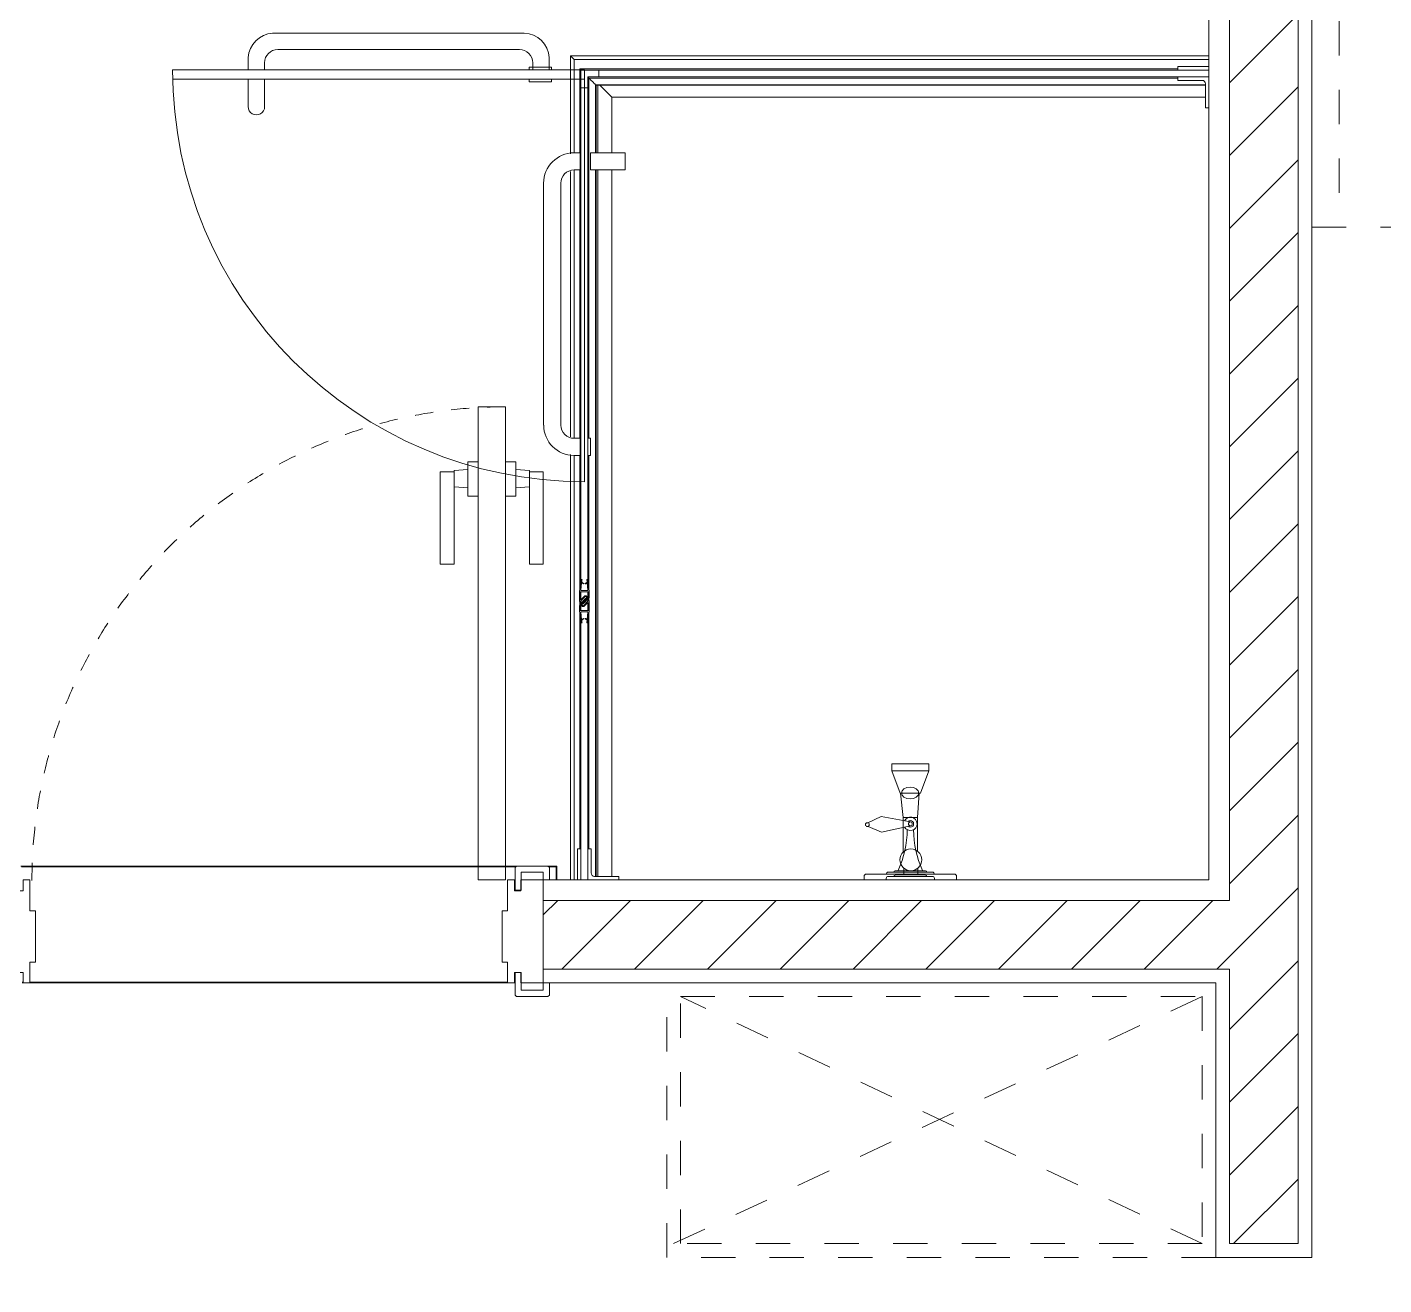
# Model space of a CAD drawing. Header units: millimetres. Extents: x 2160 to 29548, y 1196 to 18324.
# Drawn here: x 20882 to 22859, y 10640 to 12472 of the extents above; entities that cross this region are included whole.
import ezdxf

# ---------------------------------------------------------------- set-up
doc = ezdxf.new("R2010")
doc.units = ezdxf.units.MM
doc.linetypes.add('JZ-I-活动家具', pattern=[100, 50, -50])
doc.linetypes.add('JZ-I-虚线', pattern=[52.92, 26.46, -26.46])
doc.layers.add('A-DETL-GENF', color=7, linetype='Continuous', lineweight=5)
for name, color, linetype, lineweight, true_color in [('A-DETL-GENF-3', 7, 'Continuous', 5, 0x7f5f3f), ('A-DETL-GENF-5', 9, 'Continuous', 5, 0x808080), ('A-DETL-GENF-6', 9, 'JZ-I-活动家具', 5, 0x808080), ('A-DOOR', 30, 'Continuous', 9, 0xff7f00), ('A-DOOR-2', 9, 'JZ-I-虚线', 5, 0x808080), ('A-DOOR-FRAM', 30, 'Continuous', 9, 0xff7f00), ('A-GENM', 7, 'Continuous', 9, 0x848400), ('A-GENM-1', 7, 'Continuous', 9, 0xff7f7f), ('A-GENM-5', 7, 'Continuous', 9, 0x7f5f3f), ('A-GENM-6', 7, 'Continuous', 5, 0x7f5f3f), ('A-新建墙体', 7, 'Continuous', 18, 0x848400), ('A-新建墙体-2', 9, 'Continuous', 5, 0x808080), ('A-新建墙体-3', 7, 'Continuous', 9, 0xff8080), ('P-PIPE-3', 7, 'Continuous', 9, 0x7f5f3f), ('P-SANR-FIXT', 7, 'Continuous', 5, 0x7f5f3f)]:
    doc.layers.add(name, color=color, linetype=linetype, lineweight=lineweight, true_color=true_color)
pattern_1 = [(45, (11833.81, 0), (-53.033, 53.033), [])]

# ---------------------------------------------------------------- blocks, each defined once
blk = doc.blocks.new('I-W-门套 - 标准-14624187-02平面布置及立面索引')
at = {"layer": 'A-DOOR'}
for p, q in [((-430.6, 18), (-428.6, 20)), ((-428.6, 20), (-382.6, 20)), ((-382.6, 20), (-380.6, 18)), ((-430.6, 0), (-430.6, 18)), ((-421.6, 11), (-421.6, 0)), ((-389.6, 11), (-421.6, 11)), ((-389.6, -15), (-389.6, 11)), ((-380.6, 18), (-380.6, -15)), ((-380.6, -15), (-389.6, -15))]:
    blk.add_line(p, q, dxfattribs=at)
blk = doc.blocks.new('I-W-门套 - 标准-14156092-02平面布置及立面索引')
at = {"layer": 'A-DOOR'}
for p, q in [((-430.6, 0), (-430.6, -18)), ((-421.6, -11), (-421.6, 0)), ((-380.6, 15), (-389.6, 15)), ((-389.6, 15), (-389.6, -11)), ((-380.6, -18), (-380.6, 15)), ((-430.6, -18), (-428.6, -20)), ((-389.6, -11), (-421.6, -11)), ((-382.6, -20), (-380.6, -18)), ((-428.6, -20), (-382.6, -20))]:
    blk.add_line(p, q, dxfattribs=at)
blk = doc.blocks.new('I-X-通用门板平面二维详图 - 标准-14157035-02平面布置及立面索引')
at = {"layer": 'A-DOOR'}
for p, q in [((345, 690), (305, 690)), ((305, 690), (305, 1)), ((345, 1), (345, 690)), ((250, 595.4), (270.1, 595.4)), ((250, 460.9), (250, 595.4)), ((270.1, 597.4), (290.1, 598.8)), ((270.1, 595.4), (270.1, 597.4)), ((270.1, 595.4), (270.1, 460.9)), ((305, 610), (290.1, 610)), ((290.1, 610), (290.1, 560)), ((345, 610), (359.9, 610)), ((359.9, 610), (359.9, 560)), ((379.9, 597.4), (359.9, 598.8)), ((379.9, 595.4), (379.9, 597.4)), ((400, 595.4), (379.9, 595.4)), ((379.9, 595.4), (379.9, 460.9)), ((400, 460.9), (400, 595.4)), ((270.1, 573.4), (290.1, 572)), ((379.9, 573.4), (359.9, 572)), ((290.1, 560), (305, 560)), ((359.9, 560), (345, 560)), ((270.1, 460.9), (250, 460.9)), ((379.9, 460.9), (400, 460.9)), ((305, 1), (345, 1))]:
    blk.add_line(p, q, dxfattribs=at)
at = {"layer": 'A-DOOR-2'}
blk.add_arc((345, 0), 690, 90, 180, dxfattribs=at)
blk = doc.blocks.new('I-W-门框 - 标准-14208058-02平面布置及立面索引')
at = {"layer": 'A-DOOR-FRAM'}
for p, q in [((-650, 0), (-617.5, 0)), ((-617.5, 0), (-617.5, -15)), ((-608, 0), (-598, 0)), ((-608, -15), (-608, 0)), ((-598, 0), (-598, -30)), ((98, 0), (108, 0)), ((98, -30), (98, 0)), ((108, 0), (108, -15)), ((117.5, 0), (150, 0)), ((117.5, -15), (117.5, 0)), ((-617.5, -15), (-608, -15)), ((108, -15), (117.5, -15)), ((-598, -30), (-590, -30)), ((-590, -30), (-590, -105)), ((90, -30), (98, -30)), ((90, -105), (90, -30)), ((-598, -105), (-598, -150)), ((-590, -105), (-598, -105)), ((98, -105), (90, -105)), ((98, -150), (98, -105)), ((-617.5, -134), (-617.5, -150)), ((-608, -134), (-617.5, -134)), ((-608, -150), (-608, -134)), ((108, -134), (108, -150)), ((117.5, -134), (108, -134)), ((117.5, -150), (117.5, -134)), ((-617.5, -150), (-650, -150)), ((-598, -150), (-608, -150)), ((108, -150), (98, -150)), ((150, -150), (117.5, -150))]:
    blk.add_line(p, q, dxfattribs=at)
blk = doc.blocks.new('LH-I-门槛石_长条型 - 公卫门槛石-14170041-02平面布置及立面索引')
at = {"layer": 'A-GENM-1'}
for p, q in [((41, 150), (42, 150)), ((42, 149), (41, 149)), ((52, 150), (748, 150)), ((748, 149), (52, 149)), ((758, 150), (759, 150)), ((759, 149), (758, 149)), ((-20, -20), (-20, 0)), ((-19, -19), (-20, -20)), ((-19, 0), (-19, -19)), ((-19, -19), (-8, -19)), ((40, -19), (760, -19)), ((808, -19), (819, -19)), ((819, -19), (819, 0)), ((820, -20), (819, -19)), ((820, 0), (820, -20)), ((-7, -20), (-20, -20)), ((761, -20), (39, -20)), ((820, -20), (807, -20))]:
    blk.add_line(p, q, dxfattribs=at)
blk = doc.blocks.new('JZ-I-淋浴屏_L型平开 - 无框方管-14616126-02平面布置及立面索引')
at = {"layer": 'A-DETL-GENF'}
for p, q in [((-24, -600), (-24, 0)), ((576, 0), (-24, 0)), ((-10.2, 0), (-10.2, -599.9)), ((-24, -51.1), (-41.6, -51.1)), ((-27.9, -47.8), (-27.9, -80.3)), ((-24, -47.8), (-27.9, -47.8)), ((-6.4, -47.8), (-10.2, -47.8)), ((-6.4, -80.3), (-6.4, -47.8)), ((-34.1, -75.2), (-24, -75.2)), ((-77.5, -87.7), (-77.5, -454.3)), ((-53.4, -446.7), (-53.4, -94.5)), ((-27.9, -80.3), (-24, -80.3)), ((-10.2, -80.3), (-6.4, -80.3)), ((-24, -465.9), (-34.1, -465.9)), ((29.6, -465.9), (-10.2, -465.9)), ((-41.7, -490), (-24, -490)), ((29.6, -490), (-10.2, -490))]:
    blk.add_line(p, q, dxfattribs=at)
for centre, radius, start, end in [((-24, 0), 600, 270, 360), ((-38.6, -90), 39, 94.5101, 176.6278), ((-34.1, -94.5), 19.3, 89.9671, 179.9873), ((-38.7, -451.2), 38.9, 184.6138, 265.5392), ((-34.1, -446.7), 19.3, 180, 269.9853), ((29.6, -477.9), 12, 270, 90)]:
    blk.add_arc(centre, radius, start, end, dxfattribs=at)
at = {"layer": 'A-GENM'}
for p, q in [((-28.5, 910), (-28.5, 865)), ((-13.5, 910), (-23.5, 910)), ((-23.5, 910), (-23.5, 21)), ((-13.5, 21), (-13.5, 910)), ((31.5, 905), (31.5, 910)), ((-8.5, 865), (-8.5, 900)), ((-3.5, 905), (31.5, 905)), ((-2, 905), (-2, 16.4)), ((-1.5, 17), (-1.5, 905)), ((-28.5, 865), (-23.5, 865)), ((-25.1, 865), (-25.1, -6.6)), ((-13.5, 865), (-8.5, 865)), ((-11.8, 865), (-11.8, 6.6)), ((1155.9, 50), (1150.9, 50)), ((1150.9, 50), (1150.9, 15)), ((-23.5, 21), (-23.5, -5)), ((-23.5, 21), (-13.5, 21)), ((-13.5, 5), (-13.5, 21)), ((-11.8, 6.6), (-13.5, 5)), ((-13.5, 5), (2.5, 5)), ((-11.8, 6.6), (512.8, 6.6)), ((-2, 16.4), (97, 16.4)), ((97, 17), (-1.5, 17)), ((2.5, 5), (2.5, -5)), ((734.6, 5), (2.5, 5)), ((1150.9, 17), (122, 17)), ((122, 16.4), (1150.9, 16.4)), ((537.8, 6.6), (732, 6.6)), ((734.6, -5), (734.6, 5)), ((736.3, 5), (744.6, 5)), ((743.8, 6.6), (749.4, 6.6)), ((747, 5), (747.7, 5)), ((749.1, 5), (750.6, 5)), ((752.3, 5), (763.7, 5)), ((1155.9, 5), (765.5, 5)), ((765.5, 5), (765.5, -5)), ((768, 6.6), (1110.9, 6.6)), ((1145.9, 10), (1110.9, 10)), ((1110.9, 10), (1110.9, 5)), ((1155.9, -5), (1155.9, 5)), ((-23.5, -5), (-25.1, -6.6)), ((-25.1, -6.6), (97, -6.6)), ((-23.5, -5), (2.5, -5)), ((2.5, -5), (734.6, -5)), ((122, -6.6), (512.8, -6.6)), ((537.8, -6.6), (731.6, -6.6)), ((736.3, -5), (747.7, -5)), ((749.4, -5), (750.9, -5)), ((750.7, -6.6), (756.2, -6.6)), ((752.3, -5), (753, -5)), ((755.4, -5), (763.7, -5)), ((765.5, -5), (1155.9, -5)), ((768.4, -6.6), (1110.9, -6.6)), ((1110.9, -5), (1110.9, -10)), ((1110.9, -10), (1155.9, -10))]:
    blk.add_line(p, q, dxfattribs=at)
for centre, start, end in [((-3.5, 900), 90, 180), ((1145.9, 15), 270, 360)]:
    blk.add_arc(centre, 5, start, end, dxfattribs=at)
for points, knots in [([(-2, 16.4), (-2.9, 15.6), (-4.5, 13.9), (-6.5, 12), (-7.9, 10.6), (-9.2, 9.2), (-10.7, 7.8), (-11.5, 7), (-11.8, 6.6)], [0, 0, 0, 0, 0.2, 0.4, 0.5, 0.6, 0.8, 1, 1, 1, 1]), ([(-1.5, 17), (-1.5, 17), (-1.5, 16.9), (-1.6, 16.8), (-1.8, 16.7), (-1.9, 16.6), (-2, 16.5), (-2, 16.4)], [0.5, 0.5, 0.5, 0.5, 0.625, 0.7291667, 0.8333333, 0.9166667, 1, 1, 1, 1])]:
    blk.add_open_spline(points, degree=3, knots=knots, dxfattribs=at)
blk.add_open_spline([(-25.1, -6.6), (-25.1, -6.6), (-25.1, -6.6), (-25.1, -6.6)], degree=3, dxfattribs=at)
at = {"layer": 'P-SANR-FIXT'}
for p, q in [((718.7, 3.5), (722.4, 3.9)), ((736.3, 7.1), (719.3, 5.3)), ((722.4, 3.9), (724.1, 1.1)), ((723.4, 4), (734, 5.1)), ((724.7, 1.5), (723.4, 4)), ((734.6, 4.5), (734.6, -4.5)), ((743.6, 7.1), (736.3, 7.1)), ((736.3, -6.1), (736.3, 6.1)), ((736.3, 6.1), (743.9, 6.1)), ((744.5, 4.6), (742.4, 2.5)), ((742.4, 0.7), (747.7, -4.6)), ((742.8, 1.6), (746, 4.7)), ((750.2, -5.7), (742.8, 1.6)), ((753.7, -1.8), (745.7, 6.2)), ((746, 4.7), (753.3, -2.6)), ((749.8, 7.1), (746.3, 3.5)), ((746.3, 1.8), (754.3, -6.2)), ((746.7, 2.6), (749.8, 5.7)), ((754, -4.7), (746.7, 2.6)), ((763.7, 7.1), (749.8, 7.1)), ((749.8, 5.7), (757.2, -1.6)), ((752.3, 4.6), (752.3, 6.1)), ((752.3, 6.1), (763.7, 6.1)), ((757.6, -0.7), (752.3, 4.6)), ((780.7, 5.3), (763.7, 7.1)), ((763.7, 6.1), (763.7, -6.1)), ((765.5, -4.5), (765.5, 4.5)), ((766, 5.1), (776.6, 4)), ((776.6, 4), (775.3, 1.5)), ((775.9, 1.1), (777.6, 3.9)), ((777.6, 3.9), (781.3, 3.5)), ((722.4, -3.9), (718.7, -3.5)), ((719.3, -5.3), (736.3, -7.1)), ((724.1, -1.1), (722.4, -3.9)), ((723.4, -4), (724.7, -1.5)), ((734, -5.1), (723.4, -4)), ((747.7, -6.1), (736.3, -6.1)), ((736.3, -7.1), (750.2, -7.1)), ((747.7, -4.6), (747.7, -6.1)), ((753.3, -2.6), (750.2, -5.7)), ((750.2, -7.1), (753.7, -3.5)), ((757.2, -1.6), (754, -4.7)), ((755.5, -4.6), (757.6, -2.5)), ((763.7, -6.1), (756.1, -6.1)), ((756.4, -7.1), (763.7, -7.1)), ((763.7, -7.1), (780.7, -5.3)), ((776.6, -4), (766, -5.1)), ((775.3, -1.5), (776.6, -4)), ((777.6, -3.9), (775.9, -1.1)), ((781.3, -3.5), (777.6, -3.9))]:
    blk.add_line(p, q, dxfattribs=at)
for centre, radius, start, end in [((719.9, 4.1), 1.33, 167.6636, 211.1319), ((719.4, 4.4), 0.889, 96, 180), ((724.4, 1.3), 0.37, 211.2004, 28.6485), ((734, 4.5), 0.533, 0, 96), ((743.3, 1.6), 1.26, 135, 225), ((743.6, 4.1), 2.96, 45, 90), ((743.9, 5.2), 0.889, 315, 90), ((747.2, 2.6), 1.26, 135, 225), ((766, 4.5), 0.533, 84, 180), ((775.6, 1.3), 0.37, 151.3515, 328.7996), ((780.6, 4.4), 0.889, 0, 84), ((780.1, 4.1), 1.33, 328.8681, 12.3364), ((719.9, -4.1), 1.33, 148.8681, 192.3364), ((719.4, -4.4), 0.889, 180, 264), ((724.4, -1.3), 0.37, 331.3515, 148.7996), ((734, -4.5), 0.533, 264, 0), ((752.8, -2.6), 1.26, 315, 45), ((756.4, -4.1), 2.96, 225, 270), ((756.1, -5.2), 0.889, 135, 270), ((756.7, -1.6), 1.26, 315, 45), ((766, -4.5), 0.533, 180, 276), ((775.6, -1.3), 0.37, 31.2004, 208.6485), ((780.6, -4.4), 0.889, 276, 360), ((780.1, -4.1), 1.33, 347.6636, 31.1319)]:
    blk.add_arc(centre, radius, start, end, dxfattribs=at)
blk = doc.blocks.new('LH-I-淋浴屏_L型无框-两固一门平开 方管 - 标准-14616197-02平面布置及立面索引')
at = {"layer": 'P-SANR-FIXT'}
for p, q in [((145.5, 59.4), (120.5, 59.4)), ((120.5, 15.1), (120.5, 59.4)), ((145.5, 59.4), (145.5, 15.1)), ((120.5, 8.9), (120.5, 15.1)), ((145.5, 8.9), (120.5, 8.9)), ((145.5, 15.1), (145.5, 8.9)), ((536.2, 8.9), (561.2, 8.9)), ((536.2, 5), (536.2, 8.9)), ((561.2, 5), (561.2, 8.9)), ((120.5, -5.9), (120.5, -5)), ((145.5, -5.9), (120.5, -5.9)), ((120.5, -5.9), (120.5, -15.1)), ((145.5, -5), (145.5, -5.9)), ((145.5, -15.1), (145.5, -5.9)), ((536.2, -5.9), (561.2, -5.9)), ((536.2, -5.9), (536.2, -15)), ((561.2, -15), (561.2, -5.9)), ((517, -34.4), (164.8, -34.4)), ((164.8, -59.4), (517, -59.4))]:
    blk.add_line(p, q, dxfattribs=at)
for centre, radius, start, end in [((164.8, -15.1), 44.3, 180.0003, 270), ((164.8, -15.1), 19.3, 180.0003, 270), ((517, -15), 44.3, 270.0003, 0), ((517, -15), 19.3, 270.0003, 0)]:
    blk.add_arc(centre, radius, start, end, dxfattribs=at)
blk = doc.blocks.new('JZ-I-挡水石_钻石型组合 - 标准-14651247-02平面布置及立面索引')
at = {"layer": 'A-GENM-6'}
for p, q in [((925, 1170), (925, 551.9)), ((930, 1170), (930, 550.5)), ((870, 1165), (870, 136.1)), ((890.4, 1165), (890.4, 136.1)), ((925, 526.9), (925, 136.1)), ((930, 524.8), (930, 138.2)), ((870, 111.1), (870, 30)), ((890.4, 111.1), (890.4, 12.6)), ((925, 111.1), (925, -25)), ((930, 112.4), (930, -30)), ((870, 30), (5, 30)), ((870, 30), (887.4, 12.6)), ((0, -25), (925, -25)), ((930, -30), (0, -30)), ((925, -25), (930, -30))]:
    blk.add_line(p, q, dxfattribs=at)
blk = doc.blocks.new('LH-I-淋浴花洒_不带顶喷 - 标准-13872632-02平面布置及立面索引')
at = {"layer": 'A-DETL-GENF-3'}
for p, q in [((98.1, 173.7), (98.1, 183.7)), ((98.1, 183.7), (151.9, 183.7)), ((151.9, 183.7), (151.9, 173.7)), ((98.1, 173.7), (151.9, 173.7)), ((110.1, 141.4), (98.1, 173.7)), ((151.9, 173.7), (140, 141.4)), ((140, 141.4), (110.1, 141.4)), ((138.1, 141.4), (110.1, 141.4)), ((114.6, 105.9), (110.8, 141.4)), ((138.1, 141.4), (135.4, 105.9)), ((82.7, 107.2), (63.2, 98)), ((125, 99.3), (82.7, 107.2)), ((114.6, 105.9), (114.6, 55.6)), ((135.4, 105.9), (114.6, 105.9)), ((135.4, 105.9), (135.4, 56.8)), ((83.1, 84.3), (63.3, 92.8)), ((125.1, 93.8), (83.1, 84.3)), ((57.7, 15), (57.7, 20.2)), ((60.7, 23.2), (189.3, 23.2)), ((93, 26.2), (157, 26.2)), ((157, 20), (93, 20)), ((103, 28.2), (147, 28.2)), ((103, 22), (147, 22)), ((115.7, 31.9), (115.7, 22)), ((135.7, 31.9), (135.7, 22)), ((192.3, 20.2), (192.3, 15)), ((192.3, 15), (57.7, 15)), ((90, 17), (90, 15)), ((160, 15), (160, 17))]:
    blk.add_line(p, q, dxfattribs=at)
for centre, radius in [((125, 96.5), 2.75), ((62.4, 95.4), 2.75), ((125.7, 44.2), 15.9)]:
    blk.add_circle(centre, radius, dxfattribs=at)
for centre, radius, start, end in [((125, 96.5), 9.75, 208.7632, 153.3471), ((125, 96.5), 4.75, 227.3492, 134.7611), ((-20.7, 88), 141.1, 335.1579, 359.9911), ((270.8, 88), 141.1, 180.0035, 204.8423), ((60.7, 20.2), 3, 90, 179.9999), ((93, 23.2), 3, 90, 180.0001), ((93, 17), 3, 90, 180.0801), ((103, 26.2), 2.06, 90, 178.4062), ((103, 19.9), 2.06, 90, 178.4062), ((147, 26.2), 2.06, 1.6375, 89.998), ((147, 19.9), 2.06, 1.6375, 89.998), ((157, 23.2), 3, 0.0436, 89.998), ((157, 17), 3, 0.0001, 89.998), ((189.3, 20.2), 3, 0, 90)]:
    blk.add_arc(centre, radius, start, end, dxfattribs=at)
blk.add_ellipse((124.6, 141.4), major_axis=(-12.7, 0), ratio=0.672721, dxfattribs=at)
blk = doc.blocks.new('JZ-I-柜体2D - JZ-I-柜体400x800-14353334-02平面布置及立面索引')
at = {"layer": 'A-DETL-GENF-6'}
for p, q in [((0, 0), (0, 800)), ((0, 800), (400, 800)), ((400, 800), (400, 0)), ((20, 780), (380, 780)), ((20, 20), (20, 780)), ((20, 780), (380, 10.1)), ((380, 780), (20, 20)), ((380, 780), (380, 20)), ((380, 20), (20, 20)), ((400, 0), (0, 0))]:
    blk.add_line(p, q, dxfattribs=at)
blk = doc.blocks.new('JZ-I-梳妆台及书桌2D - JZ-I-梳妆台及书桌2D-14190750-02平面布置及立面索引')
at = {"layer": 'A-DETL-GENF-6'}
for p, q in [((600, 930), (0, 930)), ((0, 930), (0, -930)), ((600, -930), (600, 930)), ((0, 430), (40, 430)), ((40, 430), (40, -930)), ((0, -930), (600, -930))]:
    blk.add_line(p, q, dxfattribs=at)
for radius in [150, 79.4]:
    blk.add_circle((302.4, -349.2), radius, dxfattribs=at)
for centre, radius, start, end in [((623.7, 260.9), 15, 83.3661, 180), ((608.7, -1118.1), 1394, 81.9822, 90), ((608.7, -1118.1), 1379, 81.9822, 90), ((775.3, 64.2), 200, 63.1425, 81.9822), ((775.3, 64.2), 185, 63.1191, 81.9822), ((815.4, 216.2), 60.1, 311.2394, 5.1532), ((815.4, -214.4), 60.1, 354.8468, 48.7606), ((775.3, -62.4), 185, 278.0178, 296.8809), ((608.7, 1119.9), 1379, 270, 278.0178), ((775.3, -62.4), 200, 278.0178, 296.8575), ((623.7, -259.1), 15, 180, 276.6339), ((608.7, 1119.9), 1394, 270, 278.0178)]:
    blk.add_arc(centre, radius, start, end, dxfattribs=at)
for start_param, end_param in [(0, 1.570796), (1.570796, 3.141593)]:
    blk.add_ellipse((608.7, 0.9), major_axis=(0, 275), ratio=0.545455, start_param=start_param, end_param=end_param, dxfattribs=at)
for points, knots in [([(650.2, 230.3), (649.2, 230.3), (642.5, 230.4), (630.1, 234.6), (614.9, 241.3), (609.1, 253), (608.8, 258.9), (608.7, 260.9)], [0, 0, 0, 0, 2.97443, 20.06912, 39.037319, 50.593375, 56.687881, 56.687881, 56.687881, 56.687881]), ([(1058.7, 0.9), (1058.5, 17.7), (1057.9, 60.1), (1056.9, 123.4), (1029, 183.4), (983.2, 214.1), (939.7, 224), (905.4, 227.7), (881.9, 234.5), (870.4, 240.3), (865.6, 242.7)], [0, 0, 0, 0, 50.42581, 127.381571, 188.345295, 239.975043, 286.762511, 320.949455, 343.663305, 359.569493, 359.569493, 359.569493, 359.569493]), ([(650.2, 230.3), (660, 229.5), (695.5, 226.7), (758.8, 219.1), (832.8, 193.9), (887.5, 142), (914, 82.5), (918.6, 34), (918.7, 8.3), (918.7, 0.9)], [0, 0, 0, 0, 29.554776, 106.842184, 191.294561, 258.698591, 326.944498, 381.700154, 403.929062, 403.929062, 403.929062, 403.929062]), ([(1043.6, 0.9), (1043.4, 8.1), (1043.3, 15.4), (1043.2, 27.4), (1043.1, 32.1), (1043, 41.5), (1042.9, 46), (1042.8, 54), (1042.7, 57.4), (1042.6, 64.2), (1042.5, 67.5), (1042.2, 77.6), (1041.9, 84.2), (1040.9, 96.9), (1040.2, 103.1), (1038.5, 113.4), (1037.7, 117.6), (1036.1, 124.2), (1035.5, 126.7), (1034, 131.6), (1033.2, 134), (1030.7, 141.2), (1028.7, 145.8), (1024.8, 153.7), (1022.9, 157), (1019, 163.1), (1016.9, 166), (1012.9, 171.1), (1010.9, 173.2), (1006.8, 177.4), (1004.6, 179.4), (997.3, 185.6), (991.7, 189.4), (983.1, 194.2), (980.4, 195.5), (975.3, 197.8), (973, 198.8), (968.2, 200.6), (965.8, 201.4), (958.5, 203.8), (953.5, 205.1), (944.9, 207), (941.4, 207.7), (936.2, 208.6), (934.4, 208.9), (930.9, 209.4), (929.1, 209.7), (923.6, 210.5), (919.9, 211), (913.1, 212), (910, 212.5), (904.7, 213.4), (902.4, 213.8), (898.2, 214.7), (896.1, 215.2), (892, 216.2), (890, 216.7), (883.8, 218.5), (879.7, 219.9), (874.8, 221.9), (873.8, 222.2), (871, 223.4), (869.2, 224.3), (864.4, 226.5), (861.6, 227.9), (858.9, 229.3)], [0, 0, 0, 0, 21.701413, 21.701413, 36.066315, 36.066315, 49.690563, 49.690563, 59.94764, 59.94764, 70.204717, 70.204717, 90.718871, 90.718871, 110.581202, 110.581202, 124.478705, 124.478705, 132.856986, 132.856986, 141.235267, 141.235267, 157.991829, 157.991829, 170.671877, 170.671877, 182.939267, 182.939267, 193.197045, 193.197045, 203.454822, 203.454822, 226.281586, 226.281586, 236.503398, 236.503398, 244.95828, 244.95828, 253.413162, 253.413162, 270.322926, 270.322926, 281.646931, 281.646931, 287.242485, 287.242485, 292.83804, 292.83804, 304.029149, 304.029149, 313.048231, 313.048231, 319.393515, 319.393515, 325.136412, 325.136412, 330.879309, 330.879309, 342.365103, 342.365103, 344.970224, 344.970224, 350.507081, 350.507081, 359.569503, 359.569503, 359.569503, 359.569503]), ([(650.2, -228.4), (660, -227.7), (695.5, -224.9), (758.8, -217.2), (832.8, -192), (887.5, -140.2), (914, -80.7), (918.6, -32.1), (918.7, -6.5), (918.7, 0.9)], [0, 0, 0, 0, 29.554776, 106.842184, 191.294561, 258.698591, 326.944498, 381.700154, 403.929062, 403.929062, 403.929062, 403.929062]), ([(1043.6, 0.9), (1043.4, -6.3), (1043.3, -13.5), (1043.2, -25.5), (1043.1, -30.3), (1043, -39.6), (1042.9, -44.2), (1042.8, -52.1), (1042.7, -55.6), (1042.6, -62.3), (1042.5, -65.7), (1042.2, -75.7), (1041.9, -82.3), (1040.9, -95.1), (1040.2, -101.3), (1038.5, -111.6), (1037.7, -115.8), (1036.1, -122.4), (1035.5, -124.8), (1034, -129.7), (1033.2, -132.2), (1030.7, -139.3), (1028.7, -144), (1024.8, -151.9), (1022.9, -155.1), (1019, -161.3), (1016.9, -164.2), (1012.9, -169.2), (1010.9, -171.4), (1006.8, -175.6), (1004.6, -177.6), (997.3, -183.8), (991.7, -187.6), (983.1, -192.3), (980.4, -193.7), (975.3, -196), (973, -197), (968.2, -198.8), (965.8, -199.6), (958.5, -201.9), (953.5, -203.2), (944.9, -205.1), (941.4, -205.8), (936.2, -206.8), (934.4, -207), (930.9, -207.6), (929.1, -207.9), (923.6, -208.7), (919.9, -209.2), (913.1, -210.2), (910, -210.7), (904.7, -211.6), (902.4, -212), (898.2, -212.9), (896.1, -213.4), (892, -214.4), (890, -214.9), (883.8, -216.7), (879.7, -218.1), (874.8, -220), (873.8, -220.4), (871, -221.6), (869.2, -222.4), (864.4, -224.7), (861.6, -226.1), (858.9, -227.4)], [0, 0, 0, 0, 21.701413, 21.701413, 36.066315, 36.066315, 49.690563, 49.690563, 59.94764, 59.94764, 70.204717, 70.204717, 90.718871, 90.718871, 110.581202, 110.581202, 124.478705, 124.478705, 132.856986, 132.856986, 141.235267, 141.235267, 157.991829, 157.991829, 170.671877, 170.671877, 182.939267, 182.939267, 193.197045, 193.197045, 203.454822, 203.454822, 226.281586, 226.281586, 236.503398, 236.503398, 244.95828, 244.95828, 253.413162, 253.413162, 270.322926, 270.322926, 281.646931, 281.646931, 287.242485, 287.242485, 292.83804, 292.83804, 304.029149, 304.029149, 313.048231, 313.048231, 319.393515, 319.393515, 325.136412, 325.136412, 330.879309, 330.879309, 342.365103, 342.365103, 344.970224, 344.970224, 350.507081, 350.507081, 359.569503, 359.569503, 359.569503, 359.569503]), ([(1058.7, 0.9), (1058.5, -15.9), (1057.9, -58.3), (1056.9, -121.6), (1029, -181.5), (983.2, -212.2), (939.7, -222.2), (905.4, -225.9), (881.9, -232.7), (870.4, -238.5), (865.6, -240.8)], [0, 0, 0, 0, 50.42581, 127.381571, 188.345295, 239.975043, 286.762511, 320.949455, 343.663305, 359.569493, 359.569493, 359.569493, 359.569493]), ([(302.4, -349.2), (300.7, -335.5), (297.1, -307.2), (264.9, -281.2), (230.6, -258.5), (228.4, -232.5), (227.4, -219.3)], [0, 0, 0, 0, 39.705882, 82.444736, 118.936641, 156.461162, 156.461162, 156.461162, 156.461162]), ([(302.4, -349.2), (304.1, -335.5), (307.6, -307.2), (339.8, -281.2), (374.2, -258.5), (376.3, -232.5), (377.4, -219.3)], [0, 0, 0, 0, 39.705882, 82.444736, 118.936641, 156.461162, 156.461162, 156.461162, 156.461162]), ([(650.2, -228.4), (649.2, -228.5), (642.5, -228.6), (630.1, -232.8), (614.9, -239.5), (609.1, -251.2), (608.8, -257), (608.7, -259.1)], [0, 0, 0, 0, 2.97443, 20.06912, 39.037319, 50.593375, 56.687881, 56.687881, 56.687881, 56.687881]), ([(302.4, -349.2), (289.7, -343.8), (263.4, -332.7), (224.8, -347.7), (187.9, -366), (164.3, -354.9), (152.4, -349.2)], [0, 0, 0, 0, 39.705882, 82.444736, 118.936641, 156.461162, 156.461162, 156.461162, 156.461162]), ([(302.4, -349.2), (300.7, -362.8), (297.1, -391.2), (264.9, -417.1), (230.6, -439.9), (228.4, -465.9), (227.4, -479.1)], [0, 0, 0, 0, 39.705882, 82.444736, 118.936641, 156.461162, 156.461162, 156.461162, 156.461162]), ([(302.4, -349.2), (315, -343.8), (341.4, -332.7), (380, -347.7), (416.8, -366), (440.4, -354.9), (452.4, -349.2)], [0, 0, 0, 0, 39.705882, 82.444736, 118.936641, 156.461162, 156.461162, 156.461162, 156.461162]), ([(302.4, -349.2), (304.1, -362.8), (307.6, -391.2), (339.8, -417.1), (374.2, -439.9), (376.3, -465.9), (377.4, -479.1)], [0, 0, 0, 0, 39.705882, 82.444736, 118.936641, 156.461162, 156.461162, 156.461162, 156.461162])]:
    blk.add_open_spline(points, degree=3, knots=knots, dxfattribs=at)
blk = doc.blocks.new('JZ-I-成板装饰2D - JZ-I-成板装饰2D-14199825-02平面布置及立面索引')
at = {"layer": 'A-DETL-GENF-6'}
for p, q in [((200, 900), (0, 900)), ((0, 900), (0, -900)), ((200, -900), (200, 900)), ((0, 400), (40, 400)), ((40, 400), (40, -900)), ((0, -900), (200, -900))]:
    blk.add_line(p, q, dxfattribs=at)

msp = doc.modelspace()

# ---------------------------------------------------------------- hatches: boundary and pattern name
at = {"layer": 'A-新建墙体-2'}
h = msp.add_hatch(dxfattribs=at)
h.set_pattern_fill('FP_1', color=256, style=0, pattern_type=2)
h.set_pattern_definition(pattern_1)
h.paths.add_polyline_path([(22733.8, 10700), (22733.8, 14000.5), (22633.8, 14000.5), (22633.8, 10700)], flags=0)
h = msp.add_hatch(dxfattribs=at)
h.set_pattern_fill('FP_1', color=256, style=0, pattern_type=2)
h.set_pattern_definition(pattern_1)
h.paths.add_polyline_path([(22633.8, 11100), (22633.8, 11200), (21633.8, 11200), (21633.8, 11100), (22371.4, 11100)], flags=0)
h.paths.add_polyline_path([(20833.8, 11100), (20833.8, 11200), (20133.8, 11200), (20133.8, 11100), (20735.4, 11100)], flags=0)

# ---------------------------------------------------------------- linework, layer by layer
at = {"layer": 'A-新建墙体'}
for p, q in [((22733.8, 10700), (22733.8, 14000.5)), ((22633.8, 13360), (22633.8, 11200)), ((22633.8, 11200), (21633.8, 11200)), ((21633.8, 11200), (21633.8, 11100)), ((21633.8, 11100), (22633.8, 11100)), ((22633.8, 11100), (22633.8, 10700)), ((22633.8, 10700), (22733.8, 10700))]:
    msp.add_line(p, q, dxfattribs=at)
at = {"layer": 'A-新建墙体-3'}
for p, q in [((22753.8, 10680), (22753.8, 13980.5)), ((22603.8, 13330), (22603.8, 11230)), ((22603.8, 11230), (21633.8, 11230)), ((21633.8, 11230), (21633.8, 11200)), ((21633.8, 11100), (21633.8, 11080)), ((21633.8, 11080), (22613.8, 11080)), ((22613.8, 11080), (22613.8, 10680)), ((22613.8, 10680), (22753.8, 10680))]:
    msp.add_line(p, q, dxfattribs=at)

# ---------------------------------------------------------------- block references
at = {"layer": 'A-DETL-GENF-5'}
for name, p in [('JZ-I-成板装饰2D - JZ-I-成板装饰2D-14199825-02平面布置及立面索引', (22753.8, 13080.5)), ('JZ-I-梳妆台及书桌2D - JZ-I-梳妆台及书桌2D-14190750-02平面布置及立面索引', (20153.8, 10150))]:
    msp.add_blockref(name, p, dxfattribs=at)
at = {"layer": 'A-DETL-GENF-5', "rotation": 269.9999999999997}
msp.add_blockref('JZ-I-柜体2D - JZ-I-柜体400x800-14353334-02平面布置及立面索引', (21813.8, 11080), dxfattribs=at)
at = {"layer": 'A-DOOR'}
msp.add_blockref('I-X-通用门板平面二维详图 - 标准-14157035-02平面布置及立面索引', (21233.8, 11229), dxfattribs=at)
at = {"layer": 'A-DOOR', "rotation": 180}
for name, p in [('I-W-门套 - 标准-14156092-02平面布置及立面索引', (21212.2, 11230)), ('I-W-门框 - 标准-14208058-02平面布置及立面索引', (20983.8, 11080)), ('I-W-门套 - 标准-14624187-02平面布置及立面索引', (21212.2, 11080))]:
    msp.add_blockref(name, p, dxfattribs=at)
at = {"layer": 'A-GENM', "rotation": 269.9999999999997}
msp.add_blockref('JZ-I-淋浴屏_L型平开 - 无框方管-14616126-02平面布置及立面索引', (21693.8, 12385.9), dxfattribs=at)
at = {"layer": 'A-GENM-1', "rotation": 180}
msp.add_blockref('LH-I-门槛石_长条型 - 公卫门槛石-14170041-02平面布置及立面索引', (21633.8, 11230), dxfattribs=at)
at = {"layer": 'A-GENM-5', "rotation": 180}
msp.add_blockref('JZ-I-挡水石_钻石型组合 - 标准-14651247-02平面布置及立面索引', (22603.8, 12400), dxfattribs=at)
at = {"layer": 'A-GENM-6', "rotation": 269.9999999999997}
msp.add_blockref('LH-I-淋浴屏_L型无框-两固一门平开 方管 - 标准-14616197-02平面布置及立面索引', (21693.8, 12409.4), dxfattribs=at)
at = {"layer": 'P-PIPE-3'}
msp.add_blockref('LH-I-淋浴花洒_不带顶喷 - 标准-13872632-02平面布置及立面索引', (22043.8, 11215), dxfattribs=at)

doc.saveas('drawing.dxf')
